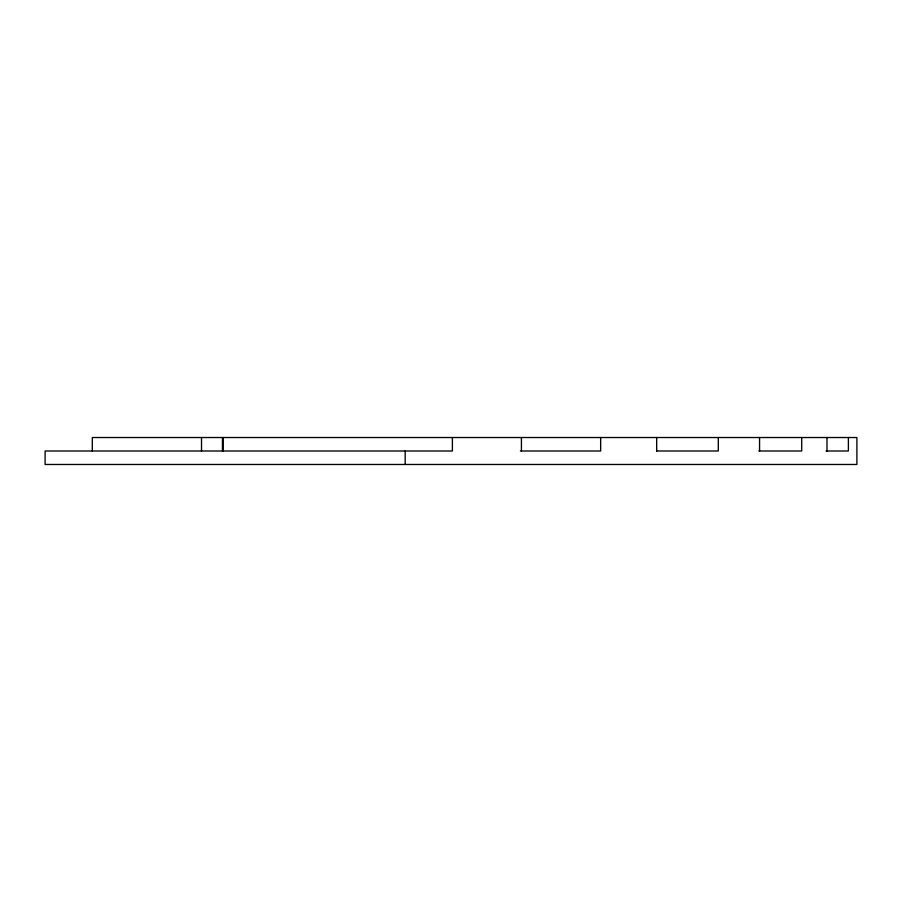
<?xml version="1.0" encoding="UTF-8"?>
<svg xmlns="http://www.w3.org/2000/svg" width="902" height="902" viewBox="0 0 902 902"><rect width="100%" height="100%" fill="white"/><g stroke="black" fill="none" stroke-linecap="round" stroke-linejoin="round"><path stroke-width="1.35" d="M520.386 451L600.653 451L600.653 437.526M656.521 451L718.296 451L718.296 437.526M758.841 451L801.709 451L801.709 437.526M826.063 451L848.387 451L848.387 437.526M826.987 437.526L826.987 451M759.563 437.526L759.563 451M656.667 437.526L656.667 451M521.424 437.526L521.424 451M452.387 437.526L452.387 451L45.1 451L45.1 464.474L856.9 464.474L856.9 437.526L92.308 437.526L92.308 451M405.178 451L405.178 464.474M223.155 437.526L223.155 451M222.456 437.526L222.456 451M201.518 437.526L201.518 451"/></g></svg>
